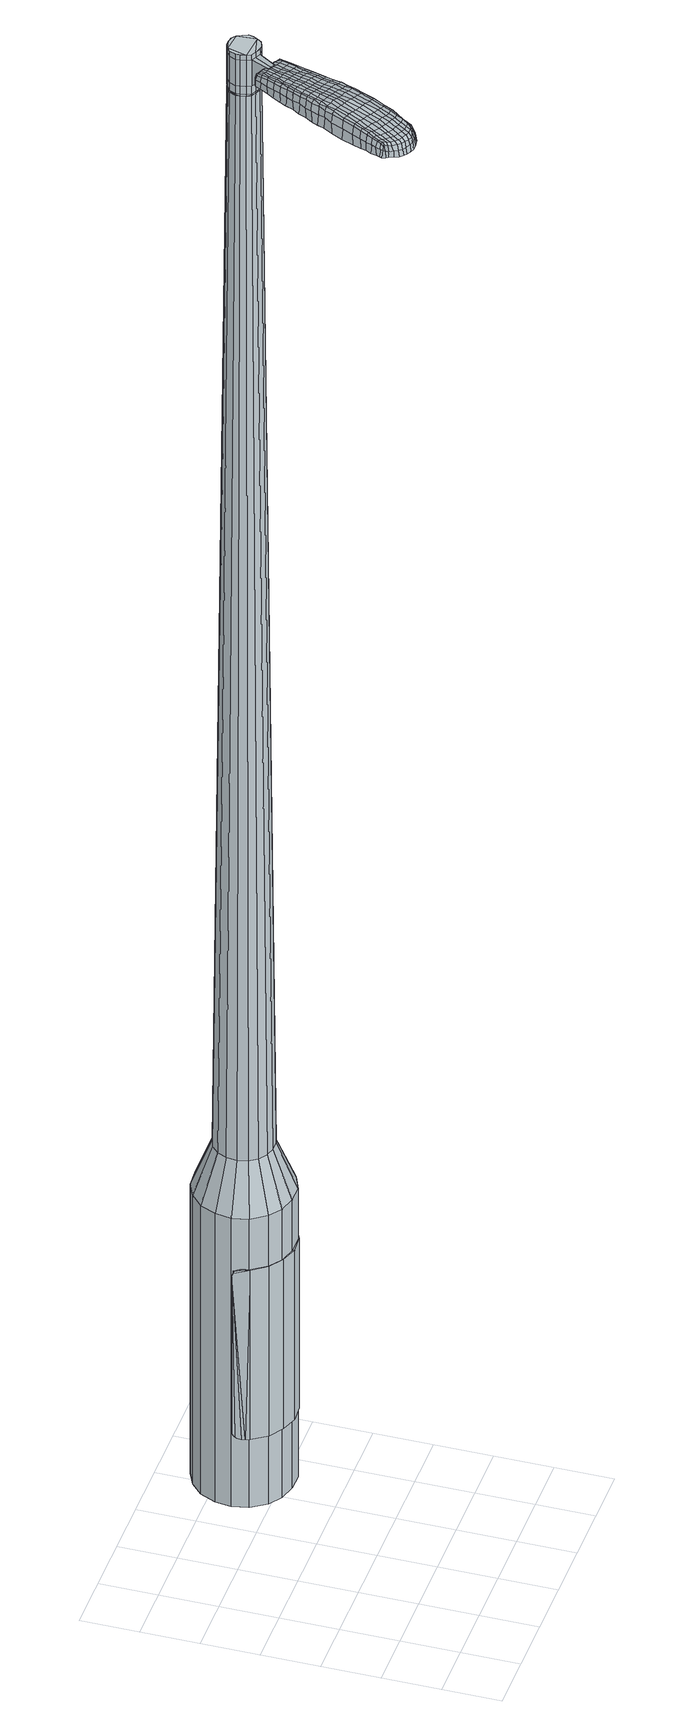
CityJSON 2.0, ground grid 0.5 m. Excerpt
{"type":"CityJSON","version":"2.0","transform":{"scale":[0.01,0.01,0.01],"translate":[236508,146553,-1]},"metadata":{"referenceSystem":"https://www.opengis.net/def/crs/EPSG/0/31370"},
"CityObjects":{
"object1":{"type":"GenericCityObject","attributes":{"cluster":505,"mean_distance_to_centroid":0.32,"new_centroid_x":236509.68,"new_centroid_y":146555.34,"mean_distance_to_camera":13.44,"H1":23.92,"H2":25.11,"Z_final":112.43,"cluster2":-1,"proj_x":236505.44,"proj_y":146553.24,"id_line":33892,"bearing_l":333.64,"distance":4.74,"orientation":"right","G_obj":243.64},"geometry":[{"type":"MultiSurface","lod":"2","boundaries":[[[0,1,2,3]],[[1,4,5,2]],[[4,6,7,5]],[[6,8,9,7]],[[8,10,11,9]],[[10,12,13,11]],[[12,14,15,13]],[[14,16,17,15]],[[16,18,19,17]],[[18,20,21,19]],[[20,22,23,21]],[[22,24,25,23]],[[24,26,27,25]],[[26,28,29,27]],[[28,30,31,29]],[[30,32,33,31]],[[32,34,35,33]],[[34,0,3,35]],[[36,37,38,39]],[[38,40,41,42]],[[41,43,42]],[[42,44,45,46]],[[45,47,46]],[[46,48,49,50]],[[49,51,50]],[[42,46,50,38]],[[50,52,39,38]],[[53,36,39]],[[2,5,7,35]],[[7,9,11,15]],[[11,13,15]],[[15,17,19,23]],[[19,21,23]],[[23,25,27,31]],[[27,29,31]],[[15,23,31,7]],[[31,33,35,7]],[[3,2,35]],[[1,0,54,55]],[[0,34,56,54]],[[34,32,57,56]],[[32,30,58,57]],[[30,28,59,58]],[[28,26,60,59]],[[26,24,61,60]],[[24,22,62,61]],[[22,20,63,62]],[[20,18,64,63]],[[18,16,65,64]],[[16,14,66,65]],[[14,12,67,66]],[[12,10,68,67]],[[10,8,69,68]],[[8,6,70,69]],[[6,4,71,70]],[[4,1,55,71]],[[55,54,72,73]],[[54,56,74,72]],[[56,57,75,74]],[[57,58,76,75]],[[58,59,77,76]],[[59,60,78,77]],[[60,61,79,78]],[[61,62,80,79]],[[62,63,81,80]],[[63,64,82,81]],[[64,65,83,82]],[[65,66,84,83]],[[66,67,85,84]],[[67,68,86,85]],[[68,69,87,86]],[[69,70,88,87]],[[70,71,89,88]],[[71,55,73,89]],[[72,90,91,92]],[[93,94,90,72]],[[95,96,94,93]],[[97,98,96,95]],[[77,99,98,97]],[[78,100,99,77]],[[101,102,100,78]],[[80,103,102,101]],[[104,105,103,80]],[[106,107,105,104]],[[108,109,107,106]],[[110,111,109,108]],[[112,113,111,110]],[[114,115,113,112]],[[116,117,115,114]],[[88,118,117,116]],[[89,119,118,88]],[[92,91,119,89]],[[120,121,122,123]],[[124,120,123,125]],[[126,124,125,127]],[[128,126,127,129]],[[130,128,129,131]],[[132,130,131,133]],[[134,132,133,135]],[[136,134,135,137]],[[138,136,137,139]],[[140,138,139,141]],[[142,140,141,143]],[[144,142,143,145]],[[146,144,145,147]],[[148,146,147,149]],[[150,148,149,151]],[[152,150,151,153]],[[73,72,92]],[[74,93,72]],[[74,75,95,93]],[[75,76,97,95]],[[76,77,97]],[[79,101,78]],[[79,80,101]],[[81,104,80]],[[81,82,106,104]],[[82,83,108,106]],[[83,84,110,108]],[[84,85,112,110]],[[85,86,114,112]],[[86,87,116,114]],[[87,88,116]],[[73,92,89]],[[154,91,90]],[[154,119,91]],[[155,117,118]],[[155,156,115,117]],[[156,157,113,115]],[[157,158,111,113]],[[158,159,109,111]],[[159,160,107,109]],[[160,161,105,107]],[[161,103,105]],[[162,102,103]],[[162,100,102]],[[163,98,99]],[[163,164,96,98]],[[164,165,94,96]],[[165,90,94]],[[39,52,152,166]],[[154,90,167,153]],[[53,39,166,121]],[[90,165,122,167]],[[36,53,121,120]],[[165,164,123,122]],[[37,36,120,124]],[[164,163,125,123]],[[38,37,124,126]],[[163,99,127,125]],[[40,38,126,128]],[[99,100,129,127]],[[41,40,128,130]],[[100,162,131,129]],[[43,41,130,132]],[[162,103,133,131]],[[42,43,132,134]],[[103,161,135,133]],[[44,42,134,136]],[[161,160,137,135]],[[45,44,136,138]],[[160,159,139,137]],[[47,45,138,140]],[[159,158,141,139]],[[46,47,140,142]],[[158,157,143,141]],[[48,46,142,144]],[[157,156,145,143]],[[49,48,144,146]],[[156,155,147,145]],[[51,49,146,148]],[[155,118,149,147]],[[50,51,148,150]],[[118,119,151,149]],[[52,50,150,152]],[[119,154,153,151]],[[152,153,168,169]],[[153,167,170,168]],[[167,122,171,170]],[[122,121,172,171]],[[121,166,173,172]],[[166,152,169,173]],[[174,175,176,177]],[[178,174,177,179]],[[174,178,180,181]],[[175,174,181,182]],[[183,184,185,186]],[[187,183,186,188]],[[183,187,189,190]],[[184,183,190,191]],[[192,193,194,195]],[[196,192,195,197]],[[192,196,198,199]],[[193,192,199,200]],[[201,202,203,204]],[[205,201,204,206]],[[201,205,207,208]],[[202,201,208,209]],[[210,211,212,213]],[[214,210,213,215]],[[210,214,216,217]],[[211,210,217,218]],[[219,220,221,222]],[[223,219,222,224]],[[219,223,225,226]],[[220,219,226,227]],[[228,229,230,231]],[[220,228,231,221]],[[228,220,227,232]],[[229,228,232,233]],[[234,235,236,237]],[[229,234,237,230]],[[234,229,233,238]],[[235,234,238,239]],[[240,178,179,241]],[[235,240,241,236]],[[240,235,239,242]],[[178,240,242,180]],[[243,244,245,246]],[[247,243,246,248]],[[243,247,249,250]],[[244,243,250,251]],[[252,253,254,255]],[[244,252,255,245]],[[252,244,251,256]],[[253,252,256,257]],[[258,259,260,261]],[[253,258,261,254]],[[258,253,257,262]],[[259,258,262,263]],[[264,265,266,267]],[[259,264,267,260]],[[264,259,263,268]],[[265,264,268,269]],[[270,175,182,271]],[[265,270,271,266]],[[270,265,269,272]],[[175,270,272,176]],[[273,274,275,276]],[[277,273,276,278]],[[273,277,279,280]],[[274,273,280,281]],[[282,283,284,285]],[[274,282,285,275]],[[282,274,281,286]],[[283,282,286,287]],[[288,289,290,291]],[[283,288,291,284]],[[288,283,287,292]],[[289,288,292,293]],[[294,187,188,295]],[[289,294,295,290]],[[294,289,293,296]],[[187,294,296,189]],[[297,298,299,300]],[[301,297,300,302]],[[297,301,303,304]],[[298,297,304,305]],[[306,307,308,309]],[[298,306,309,299]],[[306,298,305,310]],[[307,306,310,311]],[[312,313,314,315]],[[307,312,315,308]],[[312,307,311,316]],[[313,312,316,317]],[[318,319,320,321]],[[313,318,321,314]],[[318,313,317,322]],[[319,318,322,323]],[[324,184,191,325]],[[319,324,325,320]],[[324,319,323,326]],[[184,324,326,185]],[[327,213,212,328]],[[329,327,328,330]],[[327,329,331,332]],[[213,327,332,215]],[[333,329,330,334]],[[335,333,334,336]],[[333,335,337,338]],[[329,333,338,331]],[[339,335,336,340]],[[341,339,340,342]],[[339,341,343,344]],[[335,339,344,337]],[[345,341,342,346]],[[347,345,346,348]],[[345,347,349,350]],[[341,345,350,343]],[[351,347,348,352]],[[202,351,352,203]],[[351,202,209,353]],[[347,351,353,349]],[[354,355,200,199]],[[356,354,199,198]],[[354,356,357,358]],[[355,354,358,359]],[[360,361,359,358]],[[362,360,358,357]],[[360,362,363,364]],[[361,360,364,365]],[[366,367,365,364]],[[368,366,364,363]],[[366,368,369,370]],[[367,366,370,371]],[[372,373,371,370]],[[374,372,370,369]],[[372,374,207,205]],[[373,372,205,206]],[[375,376,377,378]],[[277,375,378,279]],[[375,277,278,379]],[[376,375,379,380]],[[381,196,197,382]],[[376,381,382,377]],[[381,376,380,383]],[[196,381,383,198]],[[384,385,386,387]],[[223,384,387,225]],[[384,223,224,388]],[[385,384,388,389]],[[390,391,392,393]],[[385,390,393,386]],[[390,385,389,394]],[[391,390,394,395]],[[396,193,200,397]],[[391,396,397,392]],[[396,391,395,398]],[[193,396,398,194]],[[399,400,401,402]],[[181,399,402,182]],[[399,181,180,403]],[[400,399,403,404]],[[405,406,407,408]],[[400,405,408,401]],[[405,400,404,409]],[[406,405,409,410]],[[411,204,203,412]],[[406,411,412,407]],[[411,406,410,413]],[[204,411,413,206]],[[414,415,416,417]],[[186,414,417,188]],[[414,186,185,418]],[[415,414,418,419]],[[420,208,207,421]],[[415,420,421,416]],[[420,415,419,422]],[[208,420,422,209]],[[423,424,425,426]],[[301,423,426,303]],[[423,301,302,427]],[[424,423,427,428]],[[429,214,215,430]],[[424,429,430,425]],[[429,424,428,431]],[[214,429,431,216]],[[432,433,434,435]],[[247,432,435,249]],[[432,247,248,436]],[[433,432,436,437]],[[438,439,440,441]],[[433,438,441,434]],[[438,433,437,442]],[[439,438,442,443]],[[444,211,218,445]],[[439,444,445,440]],[[444,439,443,446]],[[211,444,446,212]],[[447,448,437,436]],[[246,447,436,248]],[[447,246,245,449]],[[448,447,449,450]],[[451,452,443,442]],[[448,451,442,437]],[[451,448,450,453]],[[452,451,453,454]],[[455,328,212,446]],[[452,455,446,443]],[[455,452,454,456]],[[328,455,456,330]],[[457,458,459,460]],[[304,457,460,305]],[[457,304,303,426]],[[458,457,426,425]],[[461,332,331,462]],[[458,461,462,459]],[[461,458,425,430]],[[332,461,430,215]],[[463,464,450,449]],[[255,463,449,245]],[[463,255,254,465]],[[464,463,465,466]],[[467,468,454,453]],[[464,467,453,450]],[[467,464,466,469]],[[468,467,469,470]],[[471,334,330,456]],[[468,471,456,454]],[[471,468,470,472]],[[334,471,472,336]],[[473,474,475,476]],[[310,473,476,311]],[[473,310,305,460]],[[474,473,460,459]],[[477,338,337,478]],[[474,477,478,475]],[[477,474,459,462]],[[338,477,462,331]],[[479,480,466,465]],[[261,479,465,254]],[[479,261,260,481]],[[480,479,481,482]],[[483,484,470,469]],[[480,483,469,466]],[[483,480,482,485]],[[484,483,485,486]],[[487,340,336,472]],[[484,487,472,470]],[[487,484,486,488]],[[340,487,488,342]],[[489,490,491,492]],[[316,489,492,317]],[[489,316,311,476]],[[490,489,476,475]],[[493,344,343,494]],[[490,493,494,491]],[[493,490,475,478]],[[344,493,478,337]],[[495,496,482,481]],[[267,495,481,260]],[[495,267,266,497]],[[496,495,497,498]],[[499,500,486,485]],[[496,499,485,482]],[[499,496,498,501]],[[500,499,501,502]],[[503,346,342,488]],[[500,503,488,486]],[[503,500,502,504]],[[346,503,504,348]],[[505,506,507,508]],[[322,505,508,323]],[[505,322,317,492]],[[506,505,492,491]],[[509,350,349,510]],[[506,509,510,507]],[[509,506,491,494]],[[350,509,494,343]],[[511,512,498,497]],[[271,511,497,266]],[[511,271,182,402]],[[512,511,402,401]],[[513,514,502,501]],[[512,513,501,498]],[[513,512,401,408]],[[514,513,408,407]],[[515,352,348,504]],[[514,515,504,502]],[[515,514,407,412]],[[352,515,412,203]],[[516,517,419,418]],[[326,516,418,185]],[[516,326,323,508]],[[517,516,508,507]],[[518,353,209,422]],[[517,518,422,419]],[[518,517,507,510]],[[353,518,510,349]],[[519,520,380,379]],[[276,519,379,278]],[[519,276,275,521]],[[520,519,521,522]],[[523,356,198,383]],[[520,523,383,380]],[[523,520,522,524]],[[356,523,524,357]],[[525,526,527,528]],[[226,525,528,227]],[[525,226,225,387]],[[526,525,387,386]],[[529,530,531,532]],[[526,529,532,527]],[[529,526,386,393]],[[530,529,393,392]],[[533,355,359,534]],[[530,533,534,531]],[[533,530,392,397]],[[355,533,397,200]],[[535,536,522,521]],[[285,535,521,275]],[[535,285,284,537]],[[536,535,537,538]],[[539,362,357,524]],[[536,539,524,522]],[[539,536,538,540]],[[362,539,540,363]],[[541,542,543,544]],[[232,541,544,233]],[[541,232,227,528]],[[542,541,528,527]],[[545,546,547,548]],[[542,545,548,543]],[[545,542,527,532]],[[546,545,532,531]],[[549,361,365,550]],[[546,549,550,547]],[[549,546,531,534]],[[361,549,534,359]],[[551,552,538,537]],[[291,551,537,284]],[[551,291,290,553]],[[552,551,553,554]],[[555,368,363,540]],[[552,555,540,538]],[[555,552,554,556]],[[368,555,556,369]],[[557,558,559,560]],[[238,557,560,239]],[[557,238,233,544]],[[558,557,544,543]],[[561,562,563,564]],[[558,561,564,559]],[[561,558,543,548]],[[562,561,548,547]],[[565,367,371,566]],[[562,565,566,563]],[[565,562,547,550]],[[367,565,550,365]],[[567,568,554,553]],[[295,567,553,290]],[[567,295,188,417]],[[568,567,417,416]],[[569,374,369,556]],[[568,569,556,554]],[[569,568,416,421]],[[374,569,421,207]],[[570,571,404,403]],[[242,570,403,180]],[[570,242,239,560]],[[571,570,560,559]],[[572,573,410,409]],[[571,572,409,404]],[[572,571,559,564]],[[573,572,564,563]],[[574,373,206,413]],[[573,574,413,410]],[[574,573,563,566]],[[373,574,566,371]],[[575,576,577,578]],[[578,577,579,580]],[[581,579,577,582]],[[582,577,576,583]],[[584,585,586,587]],[[587,586,588,589]],[[590,588,586,591]],[[591,586,585,592]],[[593,594,595,596]],[[596,595,597,598]],[[599,597,595,600]],[[600,595,594,601]],[[602,603,604,605]],[[605,604,606,607]],[[608,606,604,609]],[[609,604,603,610]],[[611,612,613,614]],[[614,613,615,616]],[[617,615,613,618]],[[618,613,612,619]],[[620,621,622,623]],[[623,622,624,625]],[[626,624,622,627]],[[627,622,621,628]],[[629,630,631,632]],[[632,631,621,620]],[[628,621,631,633]],[[633,631,630,634]],[[635,636,637,638]],[[638,637,630,629]],[[634,630,637,639]],[[639,637,636,640]],[[580,579,641,642]],[[642,641,636,635]],[[640,636,641,643]],[[643,641,579,581]],[[644,645,646,647]],[[647,646,648,649]],[[650,648,646,651]],[[651,646,645,652]],[[653,654,655,656]],[[656,655,645,644]],[[652,645,655,657]],[[657,655,654,658]],[[659,660,661,662]],[[662,661,654,653]],[[658,654,661,663]],[[663,661,660,664]],[[665,666,667,668]],[[668,667,660,659]],[[664,660,667,669]],[[669,667,666,670]],[[583,576,671,672]],[[672,671,666,665]],[[670,666,671,673]],[[673,671,576,575]],[[674,675,676,677]],[[677,676,678,679]],[[680,678,676,681]],[[681,676,675,682]],[[683,684,685,686]],[[686,685,675,674]],[[682,675,685,687]],[[687,685,684,688]],[[689,690,691,692]],[[692,691,684,683]],[[688,684,691,693]],[[693,691,690,694]],[[589,588,695,696]],[[696,695,690,689]],[[694,690,695,697]],[[697,695,588,590]],[[698,699,700,701]],[[701,700,702,703]],[[704,702,700,705]],[[705,700,699,706]],[[707,708,709,710]],[[710,709,699,698]],[[706,699,709,711]],[[711,709,708,712]],[[713,714,715,716]],[[716,715,708,707]],[[712,708,715,717]],[[717,715,714,718]],[[719,720,721,722]],[[722,721,714,713]],[[718,714,721,723]],[[723,721,720,724]],[[592,585,725,726]],[[726,725,720,719]],[[724,720,725,727]],[[727,725,585,584]],[[611,614,728,729]],[[729,728,730,731]],[[732,730,728,172]],[[172,728,614,616]],[[731,730,733,734]],[[734,733,735,736]],[[737,735,733,738]],[[738,733,730,732]],[[736,735,739,740]],[[740,739,741,742]],[[743,741,739,744]],[[744,739,735,737]],[[742,741,745,746]],[[746,745,747,748]],[[749,747,745,750]],[[750,745,741,743]],[[748,747,751,752]],[[752,751,603,602]],[[610,603,751,753]],[[753,751,747,749]],[[601,754,755,600]],[[600,755,756,599]],[[757,756,755,758]],[[758,755,754,759]],[[759,760,761,758]],[[758,761,762,757]],[[763,762,761,764]],[[764,761,760,765]],[[765,766,767,764]],[[764,767,768,763]],[[769,768,767,770]],[[770,767,766,771]],[[771,772,773,770]],[[770,773,774,769]],[[608,774,773,606]],[[606,773,772,607]],[[775,776,777,778]],[[778,777,678,680]],[[679,678,777,779]],[[779,777,776,780]],[[598,597,781,782]],[[782,781,776,775]],[[780,776,781,783]],[[783,781,597,599]],[[784,785,786,787]],[[787,786,624,626]],[[625,624,786,788]],[[788,786,785,789]],[[790,791,792,793]],[[793,792,785,784]],[[789,785,792,794]],[[794,792,791,795]],[[601,594,796,797]],[[797,796,791,790]],[[795,791,796,798]],[[798,796,594,593]],[[799,800,801,802]],[[802,801,582,583]],[[581,582,801,803]],[[803,801,800,804]],[[805,806,807,808]],[[808,807,800,799]],[[804,800,807,809]],[[809,807,806,810]],[[602,605,811,812]],[[812,811,806,805]],[[810,806,811,813]],[[813,811,605,607]],[[814,815,816,817]],[[817,816,587,589]],[[584,587,816,818]],[[818,816,815,819]],[[608,609,820,821]],[[821,820,815,814]],[[819,815,820,822]],[[822,820,609,610]],[[823,824,825,826]],[[826,825,702,704]],[[703,702,825,827]],[[827,825,824,828]],[[616,615,829,830]],[[830,829,824,823]],[[828,824,829,831]],[[831,829,615,617]],[[832,833,834,835]],[[835,834,648,650]],[[649,648,834,836]],[[836,834,833,837]],[[838,839,840,841]],[[841,840,833,832]],[[837,833,840,842]],[[842,840,839,843]],[[619,612,844,845]],[[845,844,839,838]],[[843,839,844,846]],[[846,844,612,611]],[[837,847,848,836]],[[836,848,647,649]],[[644,647,848,849]],[[849,848,847,850]],[[843,851,852,842]],[[842,852,847,837]],[[850,847,852,853]],[[853,852,851,854]],[[611,729,855,846]],[[846,855,851,843]],[[854,851,855,856]],[[856,855,729,731]],[[857,858,859,860]],[[860,859,705,706]],[[704,705,859,826]],[[826,859,858,823]],[[732,172,861,862]],[[862,861,858,857]],[[823,858,861,830]],[[830,861,172,616]],[[850,863,864,849]],[[849,864,656,644]],[[653,656,864,865]],[[865,864,863,866]],[[854,867,868,853]],[[853,868,863,850]],[[866,863,868,869]],[[869,868,867,870]],[[731,734,871,856]],[[856,871,867,854]],[[870,867,871,872]],[[872,871,734,736]],[[873,874,875,876]],[[876,875,711,712]],[[706,711,875,860]],[[860,875,874,857]],[[737,738,877,878]],[[878,877,874,873]],[[857,874,877,862]],[[862,877,738,732]],[[866,879,880,865]],[[865,880,662,653]],[[659,662,880,881]],[[881,880,879,882]],[[870,883,884,869]],[[869,884,879,866]],[[882,879,884,885]],[[885,884,883,886]],[[736,740,887,872]],[[872,887,883,870]],[[886,883,887,888]],[[888,887,740,742]],[[889,890,891,892]],[[892,891,717,718]],[[712,717,891,876]],[[876,891,890,873]],[[743,744,893,894]],[[894,893,890,889]],[[873,890,893,878]],[[878,893,744,737]],[[882,895,896,881]],[[881,896,668,659]],[[665,668,896,897]],[[897,896,895,898]],[[886,899,900,885]],[[885,900,895,882]],[[898,895,900,901]],[[901,900,899,902]],[[742,746,903,888]],[[888,903,899,886]],[[902,899,903,904]],[[904,903,746,748]],[[905,906,907,908]],[[908,907,723,724]],[[718,723,907,892]],[[892,907,906,889]],[[749,750,909,910]],[[910,909,906,905]],[[889,906,909,894]],[[894,909,750,743]],[[898,911,912,897]],[[897,912,672,665]],[[583,672,912,802]],[[802,912,911,799]],[[902,913,914,901]],[[901,914,911,898]],[[799,911,914,808]],[[808,914,913,805]],[[748,752,915,904]],[[904,915,913,902]],[[805,913,915,812]],[[812,915,752,602]],[[819,916,917,818]],[[818,917,727,584]],[[724,727,917,908]],[[908,917,916,905]],[[610,753,918,822]],[[822,918,916,819]],[[905,916,918,910]],[[910,918,753,749]],[[780,919,920,779]],[[779,920,677,679]],[[674,677,920,921]],[[921,920,919,922]],[[599,756,923,783]],[[783,923,919,780]],[[922,919,923,924]],[[924,923,756,757]],[[925,926,927,928]],[[928,927,627,628]],[[626,627,927,787]],[[787,927,926,784]],[[929,930,931,932]],[[932,931,926,925]],[[784,926,931,793]],[[793,931,930,790]],[[759,754,933,934]],[[934,933,930,929]],[[790,930,933,797]],[[797,933,754,601]],[[922,935,936,921]],[[921,936,686,674]],[[683,686,936,937]],[[937,936,935,938]],[[757,762,939,924]],[[924,939,935,922]],[[938,935,939,940]],[[940,939,762,763]],[[941,942,943,944]],[[944,943,633,634]],[[628,633,943,928]],[[928,943,942,925]],[[945,946,947,948]],[[948,947,942,941]],[[925,942,947,932]],[[932,947,946,929]],[[765,760,949,950]],[[950,949,946,945]],[[929,946,949,934]],[[934,949,760,759]],[[938,951,952,937]],[[937,952,692,683]],[[689,692,952,953]],[[953,952,951,954]],[[763,768,955,940]],[[940,955,951,938]],[[954,951,955,956]],[[956,955,768,769]],[[957,958,959,960]],[[960,959,639,640]],[[634,639,959,944]],[[944,959,958,941]],[[961,962,963,964]],[[964,963,958,957]],[[941,958,963,948]],[[948,963,962,945]],[[771,766,965,966]],[[966,965,962,961]],[[945,962,965,950]],[[950,965,766,765]],[[954,967,968,953]],[[953,968,696,689]],[[589,696,968,817]],[[817,968,967,814]],[[769,774,969,956]],[[956,969,967,954]],[[814,967,969,821]],[[821,969,774,608]],[[804,970,971,803]],[[803,971,643,581]],[[640,643,971,960]],[[960,971,970,957]],[[810,972,973,809]],[[809,973,970,804]],[[957,970,973,964]],[[964,973,972,961]],[[607,772,974,813]],[[813,974,972,810]],[[961,972,974,966]],[[966,974,772,771]],[[575,578,177,176]],[[578,580,179,177]],[[590,591,190,189]],[[591,592,191,190]],[[593,596,195,194]],[[596,598,197,195]],[[617,618,217,216]],[[618,619,218,217]],[[620,623,222,221]],[[623,625,224,222]],[[629,632,231,230]],[[632,620,221,231]],[[635,638,237,236]],[[638,629,230,237]],[[580,642,241,179]],[[642,635,236,241]],[[650,651,250,249]],[[651,652,251,250]],[[652,657,256,251]],[[657,658,257,256]],[[658,663,262,257]],[[663,664,263,262]],[[664,669,268,263]],[[669,670,269,268]],[[670,673,272,269]],[[673,575,176,272]],[[680,681,280,279]],[[681,682,281,280]],[[682,687,286,281]],[[687,688,287,286]],[[688,693,292,287]],[[693,694,293,292]],[[694,697,296,293]],[[697,590,189,296]],[[698,701,300,299]],[[701,703,302,300]],[[707,710,309,308]],[[710,698,299,309]],[[713,716,315,314]],[[716,707,308,315]],[[719,722,321,320]],[[722,713,314,321]],[[592,726,325,191]],[[726,719,320,325]],[[775,778,378,377]],[[778,680,279,378]],[[598,782,382,197]],[[782,775,377,382]],[[625,788,388,224]],[[788,789,389,388]],[[789,794,394,389]],[[794,795,395,394]],[[795,798,398,395]],[[798,593,194,398]],[[703,827,427,302]],[[827,828,428,427]],[[828,831,431,428]],[[831,617,216,431]],[[832,835,435,434]],[[835,650,249,435]],[[838,841,441,440]],[[841,832,434,441]],[[619,845,445,218]],[[845,838,440,445]],[[975,976,977,978]],[[979,980,978,977]],[[981,982,983,984]],[[985,986,987,988]],[[976,989,990,977]],[[991,979,977,990]],[[992,981,984,993]],[[994,995,986,985]],[[989,996,997,990]],[[997,998,991,990]],[[999,992,993,1000]],[[1001,995,994,1002]],[[996,1003,1004,997]],[[1004,1005,998,997]],[[1006,999,1000,1007]],[[1008,1001,1002,1009]],[[1010,1011,1012,1013]],[[1014,1015,1011,1010]],[[1014,1016,1017,1015]],[[1016,1018,1019,1017]],[[1020,1021,1022,1023]],[[1024,1025,1021,1020]],[[1026,1027,1025,1024]],[[1028,1029,1027,1026]],[[1023,1012,1011,1020]],[[1020,1011,1015,1024]],[[1015,1017,1026,1024]],[[1017,1019,1028,1026]],[[984,983,980,979]],[[993,984,979,991]],[[998,1000,993,991]],[[1005,1007,1000,998]],[[985,988,982,981]],[[994,985,981,992]],[[1002,994,992,999]],[[1009,1002,999,1006]],[[986,1010,1013,987]],[[995,1014,1010,986]],[[1016,1014,995,1001]],[[1018,1016,1001,1008]],[[1030,1031,1032,1033]],[[1032,1034,1035,1036]],[[1032,1036,1037,1038]],[[1032,1038,1033]],[[1039,1030,1033,1040]],[[1041,1040,1033,1042]],[[1043,1042,1033]],[[1044,1032,1031,1045]],[[1046,1044,1045,1047]],[[1048,1046,1047,1049]],[[1050,1048,1049,1051]],[[1052,1050,1051,1053]],[[1053,1054,1055,1056]],[[1053,1056,1057,1058]],[[1053,1058,1059,1060]],[[1059,1061,1062,1063]],[[1059,1063,1064,1065]],[[1059,1065,1060]],[[1053,1060,1052]],[[1066,1067,1031,1030]],[[1068,1069,1034,1032]],[[1070,1071,1043,1033]],[[1067,1072,1045,1031]],[[1073,1068,1032,1044]],[[1072,1074,1047,1045]],[[1075,1073,1044,1046]],[[1074,1076,1049,1047]],[[1077,1075,1046,1048]],[[1076,1078,1051,1049]],[[1079,1077,1048,1050]],[[1078,1080,1053,1051]],[[1081,1079,1050,1052]],[[1080,1082,1054,1053]],[[1083,1084,1061,1059]],[[1085,1081,1052,1060]],[[1055,1054,1082,1086]],[[1056,1055,1086,1087]],[[1057,1056,1087,1088]],[[1058,1057,1088,1089]],[[1059,1058,1089,1083]],[[1090,1066,1030,1039]],[[1091,1090,1039,1040]],[[1092,1091,1040,1041]],[[1093,1092,1041,1042]],[[1071,1093,1042,1043]],[[1035,1034,1069,1094]],[[1062,1061,1084,1095]],[[1036,1035,1094,1096]],[[1037,1036,1096,1097]],[[1038,1037,1097,1098]],[[1033,1038,1098,1070]],[[1063,1062,1095,1099]],[[1064,1063,1099,1100]],[[1065,1064,1100,1101]],[[1060,1065,1101,1085]]]}]}
},
"vertices":[
[150,194,384],[139,202,384],[139,202,96],[150,194,96],[130,215,384],[130,215,96],[127,229,384],[127,229,96],[129,243,384],[129,243,96],[135,257,384],[135,257,96],[146,267,384],[146,267,96],[159,273,384],[159,273,96],[174,274,384],[174,274,96],[188,269,384],[188,269,96],[200,261,384],[200,261,96],[208,249,384],[208,249,96],[211,234,384],[211,234,96],[210,220,384],[210,220,96],[203,206,384],[203,206,96],[193,196,384],[193,196,96],[179,190,384],[179,190,96],[164,190,384],[164,190,96],[172,218,1524],[177,220,1524],[180,224,1524],[163,220,1524],[182,228,1524],[183,232,1524],[179,241,1524],[181,237,1524],[175,244,1524],[171,245,1524],[162,243,1524],[166,245,1524],[158,240,1524],[156,235,1524],[157,226,1524],[156,231,1524],[159,222,1524],[168,218,1524],[158,209,429],[151,214,429],[166,207,429],[175,207,429],[183,211,429],[189,217,429],[193,224,429],[194,233,429],[192,242,429],[187,249,429],[180,254,429],[172,257,429],[163,256,429],[155,253,429],[149,247,429],[145,239,429],[144,230,429],[146,221,429],[163,220,1483],[159,222,1483],[168,218,1483],[172,218,1483],[177,220,1483],[180,224,1483],[182,228,1483],[183,232,1483],[181,237,1483],[179,241,1483],[175,244,1483],[171,245,1483],[166,245,1483],[162,243,1483],[158,240,1483],[156,235,1483],[156,231,1483],[157,226,1483],[163,220,1485],[160,223,1485],[160,223,1483],[168,219,1483],[168,219,1485],[172,219,1483],[172,219,1485],[176,221,1483],[176,221,1485],[180,224,1485],[182,228,1485],[182,232,1483],[182,232,1485],[181,237,1485],[178,240,1483],[178,240,1485],[175,243,1483],[175,243,1485],[171,244,1483],[171,244,1485],[166,244,1483],[166,244,1485],[162,242,1483],[162,242,1485],[159,239,1483],[159,239,1485],[157,235,1483],[157,235,1485],[156,231,1485],[157,226,1485],[172,218,1519],[168,218,1519],[168,218,1493],[172,218,1493],[177,220,1519],[177,220,1493],[180,224,1519],[180,224,1493],[182,228,1519],[182,228,1493],[183,232,1519],[183,232,1493],[181,237,1519],[181,237,1493],[179,241,1519],[179,241,1493],[175,244,1519],[175,244,1493],[171,245,1519],[171,245,1493],[166,245,1519],[166,245,1493],[162,243,1519],[162,243,1493],[158,240,1519],[158,240,1493],[156,235,1519],[156,235,1493],[156,231,1519],[156,231,1493],[157,226,1519],[157,226,1493],[159,222,1519],[159,222,1493],[159,222,1485],[156,235,1485],[158,240,1485],[162,243,1485],[166,245,1485],[171,245,1485],[175,244,1485],[179,241,1485],[183,232,1485],[177,220,1485],[172,218,1485],[168,218,1485],[163,220,1519],[163,220,1493],[152,204,1513],[152,204,1518],[155,203,1513],[158,201,1513],[158,201,1518],[155,203,1518],[105,145,1519],[108,151,1518],[106,151,1509],[103,145,1510],[100,138,1519],[98,137,1510],[102,138,1526],[106,145,1525],[110,151,1525],[139,128,1519],[142,134,1518],[141,136,1525],[138,129,1525],[135,120,1519],[134,121,1526],[136,118,1510],[140,126,1510],[143,132,1509],[91,70,1519],[87,72,1519],[87,71,1513],[90,69,1513],[95,69,1519],[94,68,1513],[95,70,1524],[91,71,1524],[88,73,1524],[123,136,1530],[127,143,1529],[124,144,1529],[120,138,1530],[119,128,1531],[116,130,1531],[123,126,1530],[127,135,1530],[130,141,1529],[159,209,1512],[157,210,1512],[156,209,1517],[159,208,1517],[162,207,1512],[161,206,1517],[162,206,1506],[159,208,1506],[156,209,1506],[79,91,1519],[80,95,1519],[79,94,1512],[78,91,1512],[79,89,1518],[77,89,1512],[80,89,1522],[81,91,1523],[82,94,1524],[82,99,1519],[84,104,1519],[83,104,1512],[80,99,1512],[84,99,1524],[86,104,1525],[87,110,1519],[90,117,1519],[88,116,1511],[85,109,1511],[88,110,1526],[92,117,1526],[95,127,1519],[93,127,1510],[97,127,1526],[141,209,1513],[137,203,1513],[139,203,1518],[142,209,1517],[144,214,1512],[144,213,1516],[143,214,1506],[140,209,1507],[136,202,1507],[133,196,1514],[130,190,1515],[131,190,1520],[135,196,1519],[132,196,1507],[128,189,1507],[126,183,1515],[122,177,1516],[124,177,1522],[128,183,1521],[124,183,1508],[121,176,1508],[119,170,1517],[115,164,1517],[117,164,1524],[120,170,1523],[117,170,1508],[113,163,1509],[111,158,1518],[113,158,1524],[109,157,1509],[111,75,1519],[113,78,1519],[112,78,1524],[110,76,1523],[109,73,1518],[109,74,1522],[110,72,1512],[112,73,1512],[114,76,1512],[116,82,1519],[118,87,1519],[118,88,1525],[115,83,1524],[116,80,1512],[119,85,1512],[121,92,1519],[125,99,1519],[124,100,1526],[120,93,1526],[122,90,1511],[126,97,1511],[130,109,1519],[129,111,1526],[131,107,1510],[168,196,1513],[165,189,1513],[166,187,1507],[169,194,1507],[170,201,1512],[170,200,1506],[169,200,1516],[167,197,1517],[164,190,1518],[162,182,1514],[159,175,1515],[160,173,1507],[163,180,1507],[161,183,1519],[158,176,1520],[156,168,1515],[153,161,1516],[154,159,1508],[157,166,1508],[155,169,1521],[153,163,1522],[151,154,1517],[148,148,1517],[148,146,1509],[151,153,1508],[150,156,1523],[147,149,1524],[145,141,1518],[145,139,1509],[144,142,1524],[156,203,1519],[154,204,1519],[153,196,1520],[150,197,1520],[155,195,1520],[159,201,1519],[150,189,1522],[147,191,1522],[146,183,1523],[144,184,1523],[149,181,1523],[152,188,1521],[143,176,1524],[140,177,1524],[140,169,1525],[137,171,1525],[143,168,1525],[146,175,1524],[136,163,1526],[134,164,1526],[133,156,1527],[130,157,1527],[136,155,1527],[139,161,1526],[130,149,1528],[127,151,1528],[133,148,1528],[93,74,1527],[89,76,1527],[97,73,1526],[99,77,1527],[95,78,1528],[91,80,1528],[98,84,1529],[94,85,1529],[102,83,1528],[105,89,1530],[101,90,1530],[97,92,1530],[104,97,1531],[101,98,1531],[108,95,1530],[112,103,1531],[108,105,1531],[105,107,1531],[114,116,1531],[111,118,1531],[117,115,1531],[108,71,1518],[105,70,1519],[105,69,1513],[108,70,1513],[108,73,1523],[105,72,1523],[100,69,1519],[100,68,1513],[100,71,1524],[79,87,1518],[79,84,1518],[80,85,1523],[80,88,1523],[77,86,1513],[78,84,1513],[80,80,1519],[82,77,1519],[83,78,1524],[81,82,1523],[80,80,1513],[81,76,1513],[84,74,1519],[85,75,1524],[84,73,1513],[108,145,1528],[109,144,1528],[113,150,1528],[111,151,1527],[104,137,1528],[105,136,1529],[112,142,1529],[115,141,1530],[118,147,1529],[115,149,1528],[108,135,1529],[110,133,1530],[118,139,1530],[121,146,1529],[113,131,1531],[137,130,1528],[135,131,1529],[131,123,1529],[133,122,1528],[140,137,1527],[137,138,1528],[131,133,1529],[127,125,1530],[134,139,1528],[170,203,1512],[168,204,1512],[167,203,1517],[169,202,1517],[170,202,1506],[168,203,1506],[165,206,1512],[164,205,1517],[165,205,1506],[146,215,1512],[147,214,1512],[146,214,1506],[145,215,1506],[146,214,1517],[147,213,1517],[150,213,1512],[152,212,1512],[151,212,1506],[149,213,1506],[149,212,1517],[152,211,1517],[154,211,1512],[154,210,1506],[154,210,1517],[143,209,1519],[145,208,1519],[140,203,1520],[141,202,1520],[147,207,1519],[149,206,1519],[143,201,1520],[146,200,1520],[152,205,1519],[148,198,1520],[166,198,1519],[165,198,1519],[162,192,1520],[163,191,1520],[162,200,1519],[159,193,1520],[136,196,1521],[138,195,1521],[133,189,1522],[134,189,1522],[140,194,1521],[142,193,1521],[136,188,1522],[139,186,1523],[145,192,1522],[141,185,1523],[160,184,1521],[159,185,1521],[155,178,1522],[157,177,1522],[156,186,1521],[152,180,1522],[129,183,1523],[131,182,1523],[125,177,1524],[127,176,1524],[133,181,1523],[135,180,1524],[129,175,1525],[132,173,1525],[138,179,1524],[135,172,1525],[154,170,1523],[152,171,1523],[149,164,1524],[151,163,1524],[149,173,1524],[146,166,1525],[122,170,1525],[123,169,1525],[118,164,1526],[120,163,1526],[126,168,1526],[128,167,1526],[122,162,1527],[125,160,1527],[131,165,1526],[128,159,1527],[148,157,1525],[146,158,1525],[143,151,1526],[145,150,1526],[143,159,1526],[140,153,1527],[115,157,1527],[116,156,1527],[119,155,1527],[122,154,1528],[124,152,1528],[143,143,1527],[140,144,1527],[137,146,1528],[109,75,1525],[106,74,1525],[110,78,1526],[108,77,1526],[102,73,1526],[103,77,1527],[81,90,1525],[82,87,1525],[83,91,1526],[82,93,1525],[83,84,1525],[84,81,1526],[86,85,1527],[84,88,1526],[86,78,1526],[88,82,1527],[113,83,1526],[111,82,1527],[116,88,1527],[114,88,1528],[106,82,1528],[109,88,1529],[84,98,1526],[85,96,1527],[88,101,1528],[87,103,1527],[87,93,1527],[89,90,1528],[92,96,1529],[89,99,1528],[91,88,1528],[94,94,1530],[119,93,1528],[117,94,1529],[123,101,1528],[120,101,1529],[113,94,1529],[116,102,1530],[89,109,1528],[90,107,1528],[94,115,1529],[93,116,1528],[92,105,1529],[95,103,1530],[99,111,1530],[96,113,1530],[98,100,1530],[102,109,1531],[128,111,1529],[126,112,1529],[122,113,1530],[98,127,1528],[100,125,1529],[102,124,1530],[105,122,1530],[107,120,1531],[108,150,1509],[110,150,1518],[106,144,1518],[104,144,1509],[102,137,1519],[100,136,1510],[104,137,1525],[108,144,1525],[111,150,1525],[139,137,1525],[140,135,1518],[137,129,1518],[136,130,1525],[133,121,1519],[133,122,1525],[134,119,1510],[138,127,1509],[141,133,1509],[88,73,1513],[89,73,1519],[91,72,1519],[91,71,1513],[95,71,1519],[95,70,1513],[96,73,1524],[92,73,1524],[89,75,1524],[124,144,1528],[126,142,1528],[123,136,1529],[120,137,1529],[119,128,1529],[116,129,1529],[122,126,1529],[126,134,1529],[130,141,1528],[155,207,1516],[156,208,1512],[158,207,1512],[158,206,1516],[161,205,1512],[160,205,1516],[161,204,1506],[158,206,1506],[155,207,1506],[81,94,1512],[82,94,1519],[81,91,1518],[80,91,1512],[81,89,1518],[79,89,1512],[82,89,1522],[83,91,1523],[84,94,1523],[84,103,1512],[86,104,1519],[84,98,1519],[82,98,1512],[85,98,1524],[88,104,1525],[90,116,1511],[92,116,1519],[88,109,1519],[87,109,1511],[90,109,1525],[93,116,1526],[97,126,1519],[95,126,1510],[99,126,1526],[140,202,1518],[139,202,1513],[143,208,1513],[144,208,1517],[145,212,1512],[146,211,1515],[144,212,1506],[141,208,1506],[137,201,1507],[133,189,1520],[131,189,1514],[135,195,1514],[137,195,1519],[134,195,1507],[130,188,1507],[126,176,1522],[124,176,1516],[128,182,1515],[129,182,1521],[126,182,1508],[122,175,1508],[118,163,1523],[117,163,1517],[120,169,1516],[122,169,1522],[118,169,1508],[115,162,1508],[113,157,1517],[115,157,1524],[111,156,1509],[110,80,1523],[111,79,1519],[110,76,1518],[109,77,1523],[108,75,1518],[108,75,1522],[109,73,1512],[110,75,1512],[112,77,1512],[116,89,1525],[117,88,1519],[114,83,1519],[113,84,1524],[115,81,1512],[118,86,1512],[122,101,1526],[123,100,1519],[120,93,1519],[119,94,1525],[120,91,1511],[124,98,1511],[128,110,1519],[128,112,1526],[129,108,1510],[164,188,1507],[163,189,1513],[166,196,1513],[167,195,1506],[168,201,1512],[168,200,1506],[167,201,1515],[166,197,1517],[163,190,1518],[158,174,1507],[157,176,1514],[160,182,1514],[161,181,1507],[160,184,1519],[157,177,1520],[152,160,1508],[152,162,1516],[154,169,1515],[155,167,1508],[154,170,1521],[151,163,1522],[147,147,1508],[146,148,1517],[149,155,1516],[149,153,1508],[148,156,1522],[145,150,1523],[143,142,1517],[144,140,1509],[142,143,1524],[156,202,1518],[153,203,1518],[153,196,1519],[150,197,1519],[155,194,1519],[149,189,1520],[147,190,1520],[146,182,1521],[144,183,1521],[149,181,1521],[152,188,1520],[143,176,1523],[140,177,1523],[139,169,1524],[137,170,1524],[142,167,1524],[145,174,1523],[136,162,1525],[134,164,1525],[133,156,1526],[130,157,1526],[136,154,1526],[139,161,1525],[130,149,1527],[127,150,1527],[133,148,1527],[90,77,1526],[93,75,1526],[97,74,1525],[99,78,1526],[95,79,1526],[92,80,1526],[95,86,1528],[98,84,1528],[101,83,1527],[105,90,1528],[101,91,1529],[98,92,1529],[101,99,1530],[104,97,1530],[108,96,1529],[112,104,1530],[108,105,1530],[105,107,1530],[111,118,1530],[114,116,1530],[117,115,1530],[105,71,1513],[104,72,1518],[107,73,1518],[108,72,1512],[107,75,1523],[104,74,1523],[100,72,1519],[100,71,1513],[100,73,1523],[82,86,1523],[81,85,1518],[81,87,1518],[82,88,1523],[79,87,1512],[80,84,1512],[85,79,1523],[84,78,1519],[82,81,1519],[83,82,1523],[81,81,1513],[83,78,1513],[86,76,1519],[87,77,1524],[85,75,1513],[113,149,1527],[110,143,1527],[109,144,1527],[112,150,1526],[105,136,1527],[106,136,1528],[118,147,1528],[115,140,1528],[112,142,1528],[116,148,1527],[108,134,1528],[111,132,1529],[118,139,1529],[121,145,1528],[114,131,1529],[130,123,1528],[134,131,1527],[135,131,1527],[132,123,1527],[138,137,1526],[137,138,1527],[130,133,1528],[127,125,1528],[133,139,1527],[166,202,1516],[167,202,1512],[168,202,1512],[167,201,1516],[168,201,1506],[167,201,1506],[164,204,1512],[163,203,1516],[164,203,1506],[145,212,1506],[146,212,1512],[146,213,1512],[145,213,1506],[146,212,1516],[147,211,1516],[150,210,1506],[151,210,1512],[149,211,1512],[148,211,1506],[149,210,1516],[151,209,1516],[153,209,1512],[153,208,1506],[153,208,1516],[145,207,1518],[144,208,1518],[141,202,1519],[141,201,1519],[149,205,1518],[147,206,1518],[143,200,1519],[146,199,1519],[151,204,1518],[148,198,1519],[161,191,1519],[164,198,1518],[165,197,1518],[162,191,1519],[161,199,1518],[158,193,1519],[138,195,1520],[137,195,1520],[133,188,1521],[134,188,1521],[142,192,1520],[140,194,1520],[136,187,1521],[139,186,1521],[145,191,1520],[141,185,1521],[155,178,1521],[158,184,1520],[159,184,1520],[156,177,1521],[155,186,1520],[152,179,1521],[131,182,1522],[130,182,1522],[126,176,1523],[127,175,1523],[135,179,1522],[133,180,1522],[129,174,1523],[132,173,1524],[138,178,1523],[134,171,1524],[149,164,1523],[152,171,1522],[153,170,1522],[150,164,1523],[149,172,1522],[146,166,1523],[124,169,1524],[123,169,1524],[119,163,1525],[120,162,1525],[128,166,1525],[126,167,1524],[122,161,1525],[125,160,1526],[131,165,1525],[128,158,1526],[143,151,1525],[146,157,1524],[147,157,1524],[144,150,1525],[143,159,1524],[139,152,1525],[117,156,1526],[116,156,1526],[122,153,1527],[119,155,1526],[124,152,1527],[140,144,1526],[141,144,1526],[136,146,1526],[105,76,1524],[108,77,1524],[109,79,1525],[107,78,1525],[101,75,1525],[103,78,1525],[84,91,1525],[83,87,1524],[83,90,1524],[84,93,1525],[87,85,1526],[86,81,1525],[84,84,1524],[85,88,1525],[88,79,1525],[89,82,1526],[110,83,1526],[112,84,1526],[115,89,1526],[113,89,1527],[106,83,1526],[109,89,1527],[89,101,1527],[86,96,1526],[86,97,1526],[88,103,1526],[92,96,1528],[89,90,1527],[88,93,1526],[90,99,1527],[92,88,1527],[95,94,1528],[116,94,1527],[118,94,1527],[122,101,1527],[120,102,1528],[112,95,1528],[116,102,1529],[95,114,1528],[91,107,1527],[91,108,1527],[94,116,1527],[99,110,1529],[95,103,1529],[93,105,1528],[97,112,1528],[98,101,1529],[102,108,1530],[125,112,1528],[127,112,1528],[121,114,1529],[100,125,1528],[99,126,1528],[105,121,1529],[102,123,1529],[108,120,1530],[144,213,1508],[150,210,1508],[135,181,1509],[128,184,1509],[125,162,1510],[117,166,1510],[106,127,1512],[98,131,1512],[106,147,1511],[114,143,1511],[98,111,1513],[93,98,1514],[85,102,1514],[90,115,1513],[156,207,1508],[142,177,1509],[132,158,1510],[115,123,1512],[123,139,1511],[107,106,1513],[101,94,1514],[162,204,1508],[149,174,1509],[140,154,1510],[123,118,1512],[131,135,1511],[109,90,1514],[115,102,1513],[169,201,1508],[156,170,1509],[148,150,1510],[132,114,1512],[139,130,1511],[117,87,1514],[124,98,1513],[87,86,1514],[86,81,1514],[80,84,1514],[80,90,1514],[95,82,1514],[93,78,1514],[102,79,1514],[99,75,1514],[110,75,1514],[105,72,1514],[87,76,1515],[88,72,1515],[87,72,1515],[83,78,1515],[91,74,1515],[89,71,1515],[95,72,1515],[90,71,1515],[98,70,1515],[91,70,1515],[196,197,334],[192,195,334],[192,195,165],[203,204,171],[196,197,165],[198,200,165],[200,202,166],[202,203,167],[203,204,169],[198,200,334],[200,202,333],[202,203,332],[203,204,331],[203,204,328],[179,189,165],[179,189,334],[164,188,165],[164,188,334],[150,193,165],[150,193,334],[138,201,165],[138,201,334],[129,214,165],[129,214,334],[128,218,334],[127,221,334],[126,224,333],[126,226,332],[125,227,331],[125,228,328],[128,218,165],[125,228,171],[125,227,169],[126,226,167],[126,224,166],[127,221,165],[194,200,334],[191,197,334],[191,197,165],[194,200,165],[201,206,171],[201,206,328],[178,192,334],[178,192,165],[164,191,334],[164,191,165],[151,195,334],[151,195,165],[140,203,334],[140,203,165],[132,215,334],[132,215,165],[131,218,334],[128,228,328],[128,228,171],[131,218,165],[130,222,334],[129,225,333],[129,227,332],[128,228,331],[196,202,334],[198,204,333],[200,205,332],[201,206,331],[196,202,165],[128,228,169],[198,204,166],[200,205,167],[201,206,169],[129,227,167],[129,225,166],[130,222,165]
]}
